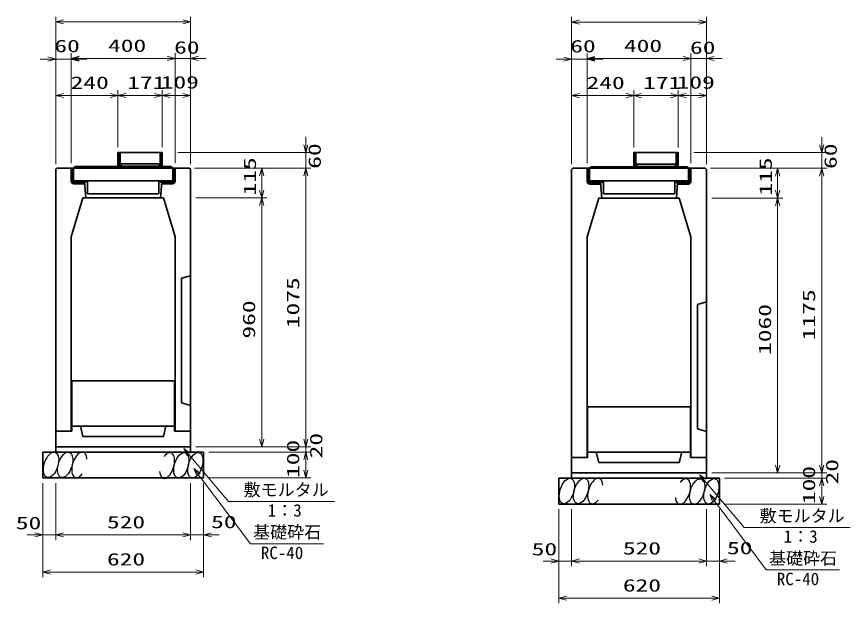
# Model space of a CAD drawing. Units: millimetres on the paper. Extents: x 0 to 841, y 0 to 594.
# Drawn here: x 394.5 to 555.3, y 360.6 to 473.7 of the extents above; entities that cross this region are included whole.
import ezdxf
from ezdxf.enums import TextEntityAlignment as Align

# ---------------------------------------------------------------- set-up
doc = ezdxf.new("R2010")
doc.units = ezdxf.units.MM
for name, color, linetype, lineweight in [('D-STR-DIM（寸法）', 7, 'Continuous', 13), ('D-STR-HTXT(均しCON-旗)', 7, 'Continuous', 13), ('D-STR-HTXT(基礎砕石-旗)', 7, 'Continuous', 13), ('D-STR-STRF(グリ)', 7, 'Continuous', 25), ('D-STR（構造物）', 1, 'Continuous', 35)]:
    doc.layers.add(name, color=color, linetype=linetype, lineweight=lineweight)
doc.styles.add('ＭＳ ゴシック', font='')
doc.styles.get('ＭＳ ゴシック').set_extended_font_data('MS Gothic')

# ---------------------------------------------------------------- blocks, each defined once
blk = doc.blocks.new('_Open30')
at = {"color": 7, "linetype": 'Continuous', "lineweight": 13}
for p, q in [((-1, 0.2679), (0, 0)), ((0, 0), (-1, -0.2679)), ((0, 0), (-1, 0))]:
    blk.add_line(p, q, dxfattribs=at)

msp = doc.modelspace()

# ---------------------------------------------------------------- linework, layer by layer
at = {"layer": 'D-STR-DIM（寸法）'}
for p, q in [((402.07, 463.929), (402.07, 473.7)), ((403.57, 472.7), (426.57, 472.7)), ((428.07, 463.929), (428.07, 473.7)), ((501.533, 463.894), (501.533, 473.666)), ((503.033, 472.666), (526.033, 472.666)), ((527.533, 463.894), (527.533, 473.666)), ((402.07, 445.276), (402.07, 466.529)), ((405.07, 445.466), (405.07, 466.659)), ((405.07, 445.466), (405.07, 466.529)), ((425.07, 445.466), (425.07, 466.659)), ((425.07, 445.466), (425.07, 466.659)), ((428.07, 445.273), (428.07, 466.659)), ((501.533, 445.241), (501.533, 466.495)), ((504.533, 445.431), (504.533, 466.625)), ((504.533, 445.431), (504.533, 466.495)), ((524.533, 445.431), (524.533, 466.625)), ((524.533, 445.431), (524.533, 466.625)), ((527.533, 445.238), (527.533, 466.625)), ((400.57, 465.529), (399.07, 465.529)), ((402.07, 465.529), (405.07, 465.529)), ((406.57, 465.659), (423.57, 465.659)), ((406.57, 465.529), (408.07, 465.529)), ((423.57, 465.659), (422.07, 465.659)), ((425.07, 465.659), (428.07, 465.659)), ((429.57, 465.659), (431.07, 465.659)), ((500.033, 465.495), (498.533, 465.495)), ((501.533, 465.495), (504.533, 465.495)), ((506.033, 465.625), (523.033, 465.625)), ((506.033, 465.495), (507.533, 465.495)), ((523.033, 465.625), (521.533, 465.625)), ((524.533, 465.625), (527.533, 465.625)), ((529.033, 465.625), (530.533, 465.625)), ((402.07, 445.276), (402.07, 459.518)), ((403.57, 458.518), (412.571, 458.518)), ((414.071, 448.521), (414.071, 459.518)), ((414.071, 448.521), (414.071, 459.518)), ((415.571, 458.518), (421.121, 458.518)), ((422.621, 448.521), (422.621, 459.518)), ((422.621, 448.521), (422.621, 459.518)), ((424.121, 458.518), (426.571, 458.518)), ((428.071, 445.276), (428.071, 459.518)), ((501.533, 445.241), (501.533, 459.483)), ((503.033, 458.483), (512.033, 458.483)), ((513.533, 448.486), (513.533, 459.483)), ((513.533, 448.486), (513.533, 459.483)), ((515.033, 458.483), (520.583, 458.483)), ((522.083, 448.486), (522.083, 459.483)), ((522.083, 448.486), (522.083, 459.483)), ((523.583, 458.483), (526.034, 458.483)), ((527.534, 445.241), (527.534, 459.483)), ((450.274, 449.021), (450.274, 450.521)), ((549.736, 448.986), (549.736, 450.486)), ((425.621, 447.521), (451.274, 447.521)), ((450.274, 444.521), (450.274, 447.521)), ((525.084, 447.486), (550.736, 447.486)), ((549.736, 444.486), (549.736, 447.486)), ((428.821, 444.521), (451.274, 444.521)), ((428.821, 444.521), (442.776, 444.521)), ((429.821, 444.521), (451.274, 444.521)), ((528.284, 444.486), (550.736, 444.486)), ((528.284, 444.486), (542.238, 444.486)), ((529.284, 444.486), (550.736, 444.486)), ((441.776, 440.273), (441.776, 443.021)), ((450.274, 392.273), (450.274, 443.021)), ((450.274, 443.021), (450.274, 441.521)), ((541.238, 440.238), (541.238, 442.986)), ((549.736, 387.238), (549.736, 442.986)), ((549.736, 442.986), (549.736, 441.486)), ((429.071, 438.773), (442.776, 438.773)), ((429.071, 438.773), (442.776, 438.773)), ((441.776, 392.273), (441.776, 437.273)), ((528.534, 438.738), (542.238, 438.738)), ((528.534, 438.738), (542.238, 438.738)), ((541.238, 387.238), (541.238, 437.238)), ((450.274, 392.273), (450.274, 393.773)), ((429.071, 390.773), (451.274, 390.773)), ((429.071, 390.773), (442.776, 390.773)), ((429.071, 390.773), (451.274, 390.773)), ((450.274, 389.773), (450.274, 390.773)), ((431.571, 389.773), (451.274, 389.773)), ((431.571, 389.773), (451.274, 389.773)), ((450.274, 386.273), (450.274, 388.273)), ((450.274, 388.273), (450.274, 386.773)), ((549.736, 387.238), (549.736, 388.738)), ((528.534, 385.738), (550.736, 385.738)), ((528.534, 385.738), (542.238, 385.738)), ((528.534, 385.738), (550.736, 385.738)), ((549.736, 384.738), (549.736, 385.738)), ((431.571, 384.773), (451.274, 384.773)), ((531.034, 384.738), (550.736, 384.738)), ((531.034, 384.738), (550.736, 384.738)), ((399.57, 383.773), (399.57, 372.806)), ((399.57, 382.773), (399.57, 365.649)), ((402.07, 383.773), (402.07, 372.806)), ((402.07, 383.773), (402.07, 372.806)), ((428.071, 383.773), (428.071, 372.806)), ((428.071, 382.773), (428.071, 372.806)), ((430.571, 383.773), (430.571, 372.806)), ((430.571, 382.773), (430.571, 365.649)), ((549.736, 381.238), (549.736, 383.238)), ((549.736, 383.238), (549.736, 381.738)), ((531.034, 379.738), (550.736, 379.738)), ((499.033, 378.738), (499.033, 367.771)), ((499.033, 377.738), (499.033, 360.614)), ((501.533, 378.738), (501.533, 367.771)), ((501.533, 378.738), (501.533, 367.771)), ((527.534, 378.738), (527.534, 367.771)), ((527.534, 377.738), (527.534, 367.771)), ((530.034, 378.738), (530.034, 367.771)), ((530.034, 377.738), (530.034, 360.614)), ((398.07, 373.806), (396.57, 373.806)), ((399.57, 373.806), (402.07, 373.806)), ((403.57, 373.806), (426.571, 373.806)), ((403.57, 373.806), (405.07, 373.806)), ((426.571, 373.806), (425.071, 373.806)), ((428.071, 373.806), (430.571, 373.806)), ((432.071, 373.806), (433.571, 373.806)), ((497.533, 368.771), (496.033, 368.771)), ((499.033, 368.771), (501.533, 368.771)), ((503.033, 368.771), (526.034, 368.771)), ((503.033, 368.771), (504.533, 368.771)), ((526.034, 368.771), (524.534, 368.771)), ((527.534, 368.771), (530.034, 368.771)), ((531.534, 368.771), (533.034, 368.771)), ((401.07, 366.649), (429.071, 366.649)), ((500.533, 361.614), (528.534, 361.614))]:
    msp.add_line(p, q, dxfattribs=at)
at = {"layer": 'D-STR-HTXT(均しCON-旗)'}
for points in [[(455.798, 380.259), (435.356, 380.259), (427.707, 389.298)], [(555.261, 375.224), (534.818, 375.224), (527.17, 384.264)]]:
    msp.add_lwpolyline(points, dxfattribs=at)
at = {"layer": 'D-STR-HTXT(基礎砕石-旗)'}
for points in [[(453.693, 372.076), (439.589, 372.076), (429.585, 385.402)], [(553.155, 367.042), (539.052, 367.042), (529.048, 380.368)]]:
    msp.add_lwpolyline(points, dxfattribs=at)
at = {"layer": 'D-STR-STRF(グリ)'}
for centre, major_axis in [((401.165, 387.296), (0.79, 2.421)), ((403.886, 387.296), (0.79, 2.421)), ((426.275, 387.215), (-0.771, -2.427)), ((428.996, 387.237), (-0.771, -2.427)), ((500.628, 382.262), (0.79, 2.421)), ((503.349, 382.262), (0.79, 2.421)), ((525.738, 382.181), (-0.771, -2.427)), ((528.459, 382.203), (-0.771, -2.427))]:
    msp.add_ellipse(centre, major_axis=major_axis, ratio=0.5139, dxfattribs=at)
for centre, major_axis in [((406.627, 387.296), (0.79, 2.421)), ((423.535, 387.194), (-0.771, -2.427)), ((506.09, 382.262), (0.79, 2.421)), ((522.997, 382.159), (-0.771, -2.427))]:
    msp.add_ellipse(centre, major_axis=major_axis, ratio=0.5139, start_param=5.3575563, end_param=10.3750652, dxfattribs=at)
at = {"layer": 'D-STR（構造物）'}
for p, q in [((414.371, 447.521), (414.071, 447.521)), ((414.071, 447.521), (414.071, 444.571)), ((414.371, 447.521), (414.371, 444.571)), ((422.221, 447.521), (414.471, 447.521)), ((414.471, 447.521), (414.471, 445.321)), ((422.221, 445.321), (422.221, 447.521)), ((422.321, 447.521), (422.321, 444.571)), ((422.621, 447.521), (422.321, 447.521)), ((422.621, 444.571), (422.621, 447.521)), ((513.833, 447.486), (513.533, 447.486)), ((513.533, 447.486), (513.533, 444.536)), ((513.833, 447.486), (513.833, 444.536)), ((521.683, 447.486), (513.933, 447.486)), ((513.933, 447.486), (513.933, 445.286)), ((521.683, 445.286), (521.683, 447.486)), ((521.783, 447.486), (521.783, 444.536)), ((522.083, 447.486), (521.783, 447.486)), ((522.083, 444.536), (522.083, 447.486)), ((422.221, 445.321), (414.471, 445.321)), ((414.621, 444.871), (414.621, 445.321)), ((422.071, 445.321), (422.071, 444.871)), ((521.683, 445.286), (513.933, 445.286)), ((514.083, 444.836), (514.083, 445.286)), ((521.533, 445.286), (521.533, 444.836)), ((402.32, 444.521), (402.07, 444.276)), ((402.07, 444.276), (402.07, 393.773)), ((402.32, 444.521), (427.821, 444.521)), ((405.071, 444.521), (405.071, 441.971)), ((405.371, 441.971), (405.371, 444.521)), ((405.526, 444.571), (424.626, 444.571)), ((405.526, 442.071), (405.526, 444.571)), ((405.751, 444.796), (405.751, 444.571)), ((414.071, 444.796), (405.751, 444.796)), ((422.321, 444.871), (414.371, 444.871)), ((424.391, 444.796), (422.621, 444.796)), ((424.391, 444.571), (424.391, 444.796)), ((424.626, 444.571), (424.626, 442.071)), ((424.771, 444.521), (424.771, 441.971)), ((425.071, 441.966), (425.071, 444.521)), ((427.821, 444.521), (428.071, 444.276)), ((428.071, 444.276), (428.071, 393.773)), ((501.783, 444.486), (501.533, 444.241)), ((501.533, 444.241), (501.533, 388.738)), ((501.783, 444.486), (527.284, 444.486)), ((504.533, 444.486), (504.533, 441.936)), ((504.833, 441.936), (504.833, 444.486)), ((504.988, 444.536), (524.088, 444.536)), ((504.988, 442.036), (504.988, 444.536)), ((505.213, 444.761), (505.213, 444.536)), ((513.533, 444.761), (505.213, 444.761)), ((521.783, 444.836), (513.833, 444.836)), ((523.853, 444.761), (522.083, 444.761)), ((523.853, 444.536), (523.853, 444.761)), ((524.088, 444.536), (524.088, 442.036)), ((524.233, 444.486), (524.233, 441.936)), ((524.533, 441.931), (524.533, 444.486)), ((527.284, 444.486), (527.534, 444.241)), ((527.534, 444.241), (527.534, 388.738)), ((424.626, 442.071), (405.526, 442.071)), ((405.751, 442.071), (405.751, 441.771)), ((407.951, 441.771), (407.951, 442.071)), ((408.201, 442.071), (408.201, 439.571)), ((421.941, 439.571), (421.941, 442.071)), ((422.201, 442.071), (422.201, 441.771)), ((424.401, 441.771), (424.401, 442.071)), ((524.088, 442.036), (504.988, 442.036)), ((505.213, 442.036), (505.213, 441.736)), ((507.413, 441.736), (507.413, 442.036)), ((507.663, 442.036), (507.663, 439.536)), ((521.403, 439.536), (521.403, 442.036)), ((521.663, 442.036), (521.663, 441.736)), ((523.863, 441.736), (523.863, 442.036)), ((405.571, 441.771), (407.951, 441.771)), ((407.571, 441.471), (405.571, 441.471)), ((407.571, 441.771), (407.571, 441.471)), ((407.64, 441.771), (407.87, 438.773)), ((424.571, 441.771), (422.201, 441.771)), ((422.501, 441.771), (422.27, 438.773)), ((422.571, 441.771), (422.571, 441.471)), ((422.571, 441.471), (424.571, 441.471)), ((505.033, 441.736), (507.413, 441.736)), ((507.033, 441.436), (505.033, 441.436)), ((507.033, 441.736), (507.033, 441.436)), ((507.102, 441.736), (507.333, 438.738)), ((524.033, 441.736), (521.663, 441.736)), ((521.964, 441.736), (521.733, 438.738)), ((522.033, 441.736), (522.033, 441.436)), ((522.033, 441.436), (524.033, 441.436)), ((408.201, 439.571), (421.941, 439.571)), ((425.071, 431.267), (422.819, 438.773)), ((507.663, 439.536), (521.403, 439.536)), ((524.534, 431.232), (522.282, 438.738)), ((405.07, 431.267), (405.07, 393.773)), ((425.071, 431.267), (425.071, 393.773)), ((504.533, 431.232), (504.533, 388.738)), ((524.534, 431.232), (524.534, 388.738)), ((426.321, 423.273), (428.071, 423.773)), ((426.321, 399.273), (426.321, 423.273)), ((525.784, 418.238), (527.534, 418.738)), ((525.784, 394.238), (525.784, 418.238)), ((405.145, 403.523), (405.145, 393.773)), ((426.321, 399.273), (428.071, 398.773)), ((504.608, 398.488), (504.608, 388.738)), ((405.07, 393.773), (402.07, 393.773)), ((405.145, 394.773), (424.996, 394.773)), ((428.071, 393.773), (424.996, 393.773)), ((428.071, 393.773), (425.071, 393.773)), ((428.071, 389.773), (428.071, 393.773)), ((525.784, 394.238), (527.534, 393.738)), ((415.07, 392.773), (422.821, 392.773)), ((402.07, 390.773), (428.071, 390.773)), ((399.57, 389.773), (430.571, 389.773)), ((399.57, 389.773), (399.57, 384.773)), ((430.571, 389.773), (430.571, 384.773)), ((504.608, 389.738), (524.459, 389.738)), ((504.533, 388.738), (501.533, 388.738)), ((514.533, 387.738), (522.284, 387.738)), ((527.534, 388.738), (524.459, 388.738)), ((527.534, 388.738), (524.534, 388.738)), ((527.534, 384.738), (527.534, 388.738)), ((501.533, 385.738), (527.534, 385.738)), ((399.57, 384.773), (430.571, 384.773)), ((499.033, 384.738), (530.034, 384.738)), ((499.033, 384.738), (499.033, 379.738)), ((530.034, 384.738), (530.034, 379.738)), ((499.033, 379.738), (530.034, 379.738))]:
    msp.add_line(p, q, dxfattribs=at)
for points in [[(405.07, 431.267), (407.322, 438.773), (422.819, 438.773)], [(504.533, 431.232), (506.785, 438.738), (522.282, 438.738)], [(405.145, 403.523), (424.996, 403.523), (424.996, 393.773)], [(504.608, 398.488), (524.459, 398.488), (524.459, 388.738)], [(402.07, 389.773), (402.07, 393.773), (405.145, 393.773)], [(415.07, 392.773), (407.32, 392.773), (406.82, 394.773)], [(415.07, 392.773), (422.821, 392.773), (423.321, 394.773)], [(514.533, 387.738), (506.783, 387.738), (506.283, 389.738)], [(514.533, 387.738), (522.284, 387.738), (522.784, 389.738)], [(501.533, 384.738), (501.533, 388.738), (504.608, 388.738)]]:
    msp.add_lwpolyline(points, dxfattribs=at)
for centre, radius, start, end in [((405.571, 441.971), 0.5, 180, 270), ((405.571, 441.971), 0.2, 180, 270), ((424.571, 441.971), 0.2, 270, 0), ((424.571, 441.971), 0.5, 270, 359.42699), ((505.033, 441.936), 0.5, 180, 270), ((505.033, 441.936), 0.2, 180, 270), ((524.033, 441.936), 0.2, 270, 0), ((524.033, 441.936), 0.5, 270, 359.42699)]:
    msp.add_arc(centre, radius, start, end, dxfattribs=at)

# ---------------------------------------------------------------- block references
at = {"layer": 'D-STR-DIM（寸法）', "xscale": 1.5, "yscale": 1.5}
for p, rotation in [((402.07, 472.7), 180), ((501.533, 472.666), 180), ((405.07, 465.659), 180), ((405.07, 465.529), 180), ((428.07, 465.659), 180), ((504.533, 465.625), 180), ((504.533, 465.495), 180), ((527.533, 465.625), 180), ((402.07, 458.518), 180), ((414.071, 458.518), 180), ((422.621, 458.518), 180), ((501.533, 458.483), 180), ((513.533, 458.483), 180), ((522.083, 458.483), 180), ((450.274, 447.521), 270), ((549.736, 447.486), 270), ((441.776, 444.521), 90), ((450.274, 444.521), 90), ((450.274, 444.521), 90), ((541.238, 444.486), 90), ((549.736, 444.486), 90), ((549.736, 444.486), 90), ((441.776, 438.773), 270), ((441.776, 438.773), 90), ((541.238, 438.738), 270), ((541.238, 438.738), 90), ((441.776, 390.773), 270), ((450.274, 390.773), 270), ((450.274, 390.773), 270), ((450.274, 389.773), 90), ((450.274, 389.773), 90), ((450.274, 384.773), 270), ((541.238, 385.738), 270), ((549.736, 385.738), 270), ((549.736, 385.738), 270), ((549.736, 384.738), 90), ((549.736, 384.738), 90), ((549.736, 379.738), 270), ((402.07, 373.806), 180), ((402.07, 373.806), 180), ((430.571, 373.806), 180), ((501.533, 368.771), 180), ((501.533, 368.771), 180), ((530.034, 368.771), 180), ((399.57, 366.649), 180), ((499.033, 361.614), 180)]:
    msp.add_blockref('_Open30', p, dxfattribs=dict(at, rotation=rotation))
for p in [(428.07, 472.7), (527.533, 472.666), (402.07, 465.529), (425.07, 465.659), (425.07, 465.659), (501.533, 465.495), (524.533, 465.625), (524.533, 465.625), (414.071, 458.518), (422.621, 458.518), (428.071, 458.518), (513.533, 458.483), (522.083, 458.483), (527.534, 458.483), (399.57, 373.806), (428.071, 373.806), (428.071, 373.806), (499.033, 368.771), (527.534, 368.771), (527.534, 368.771), (430.571, 366.649), (530.034, 361.614)]:
    msp.add_blockref('_Open30', p, dxfattribs=at)
at = {"layer": 'D-STR-HTXT(均しCON-旗)', "xscale": 1.5, "yscale": 1.5, "rotation": 130.23516}
for p in [(426.738, 390.443), (526.201, 385.409)]:
    msp.add_blockref('_Open30', p, dxfattribs=at)
at = {"layer": 'D-STR-HTXT(基礎砕石-旗)', "xscale": 1.5, "yscale": 1.5, "rotation": 126.89552}
for p in [(428.684, 386.602), (528.147, 381.567)]:
    msp.add_blockref('_Open30', p, dxfattribs=at)

# ---------------------------------------------------------------- texts
at = {"layer": 'D-STR-DIM（寸法）', "style": 'ＭＳ ゴシック', "width": 1.5}
for s, p in [('60', (401.806, 466.129)), ('400', (412.154, 466.197)), ('60', (424.89, 465.84)), ('60', (501.269, 466.095)), ('400', (511.617, 466.162)), ('60', (524.353, 465.806)), ('240', (404.946, 459.055)), ('171', (415.846, 459.055)), ('109', (422.316, 459.127)), ('240', (504.408, 459.021)), ('171', (515.308, 459.021)), ('109', (521.779, 459.093)), ('50', (394.373, 374.173)), ('520', (411.945, 374.343)), ('50', (432.023, 374.381)), ('50', (493.836, 369.138)), ('520', (511.408, 369.309)), ('50', (531.486, 369.346)), ('620', (411.946, 367.186)), ('620', (511.408, 362.152))]:
    msp.add_text(s, height=2.405, dxfattribs=at).set_placement(p, align=Align.BOTTOM_LEFT)
for s, p in [('60', (453.904, 444.378)), ('60', (553.367, 444.344)), ('115', (441.4, 439.23)), ('115', (540.863, 439.196)), ('1075', (449.736, 413.642)), ('1175', (549.199, 411.316)), ('960', (441.238, 411.648)), ('1060', (540.701, 408.488)), ('20', (454.188, 388.554)), ('100', (449.736, 384.773)), ('20', (553.651, 383.52)), ('100', (549.199, 379.738))]:
    msp.add_text(s, height=2.405, rotation=90, dxfattribs=at).set_placement(p, align=Align.BOTTOM_LEFT)
at = {"layer": 'D-STR-HTXT(均しCON-旗)', "style": 'ＭＳ ゴシック'}
for s, p in [('敷モルタル', (438.298, 380.58)), ('1：3', (442.944, 376.608)), ('敷モルタル', (537.76, 375.546)), ('1：3', (542.407, 371.573))]:
    msp.add_text(s, height=2.405, dxfattribs=at).set_placement(p, align=Align.BOTTOM_LEFT)
at = {"layer": 'D-STR-HTXT(基礎砕石-旗)', "style": 'ＭＳ ゴシック'}
for s, p in [('基礎砕石', (440.125, 372.41)), ('RC-40', (441.612, 368.425)), ('基礎砕石', (539.587, 367.376)), ('RC-40', (541.075, 363.391))]:
    msp.add_text(s, height=2.405, dxfattribs=at).set_placement(p, align=Align.BOTTOM_LEFT)

doc.saveas('drawing.dxf')
